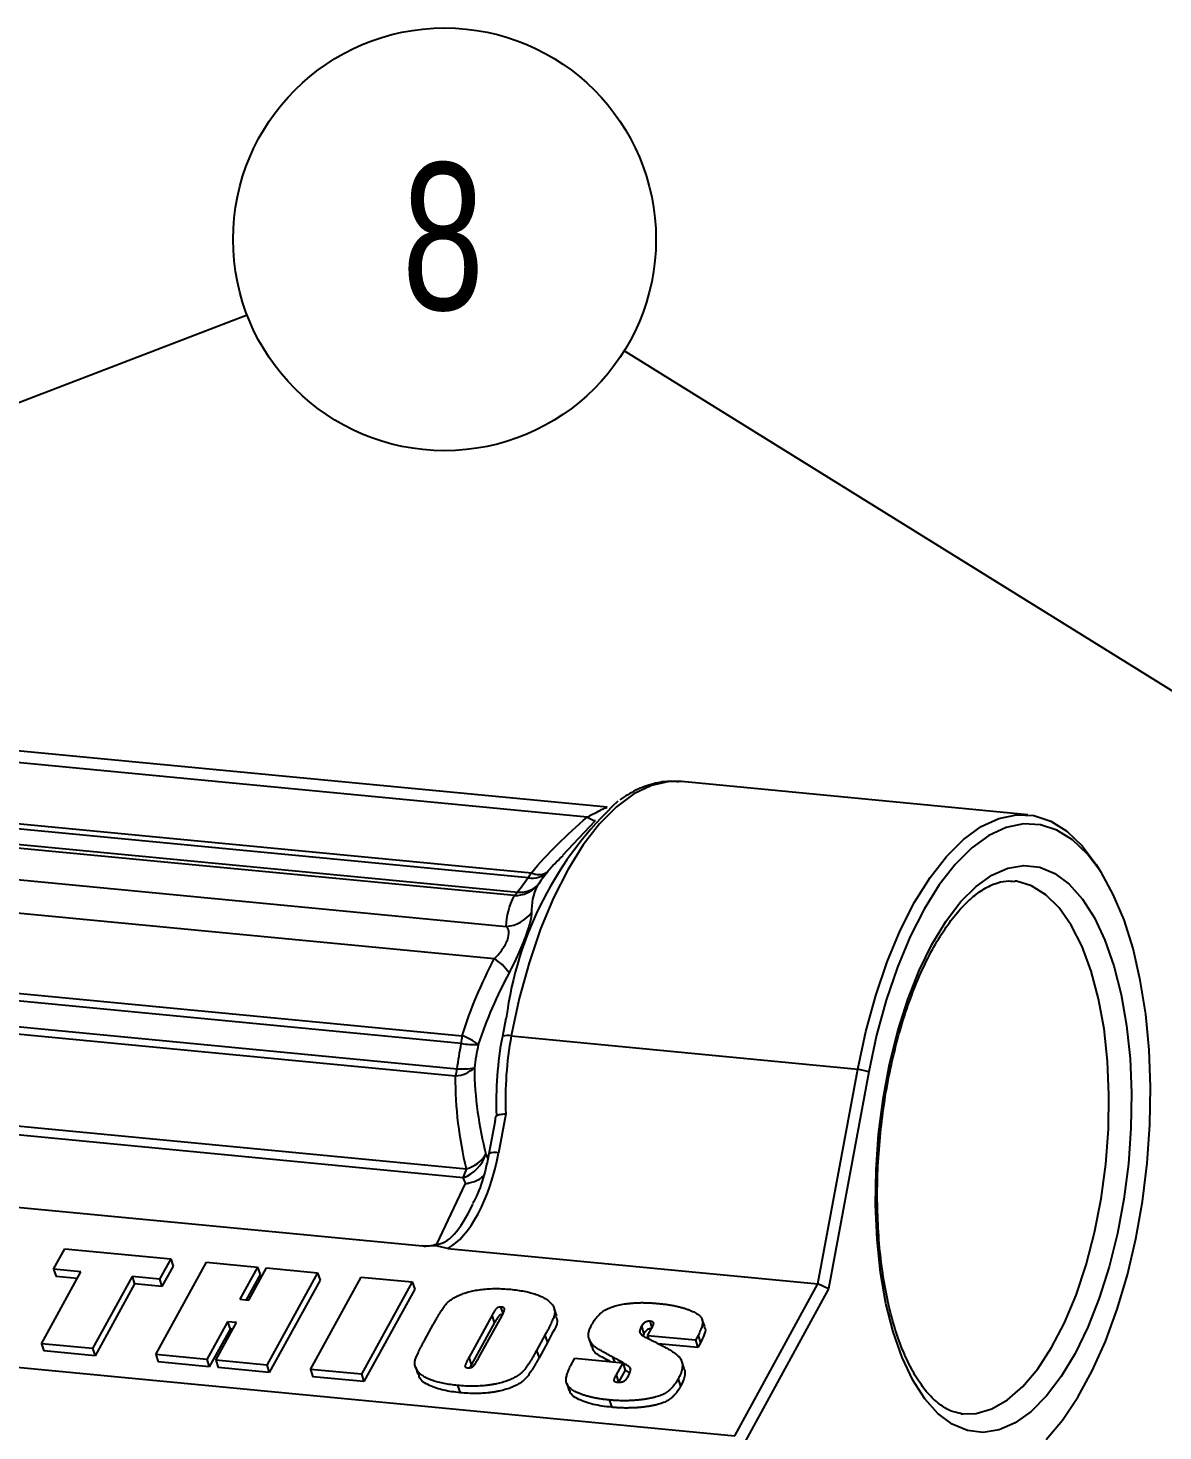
# Model space of a CAD drawing. Header units: millimetres. Extents: x -56 to 279, y 0 to 216.
# Drawn here: x 54.94 to 81.94, y 99.61 to 133 of the extents above; entities that cross this region are included whole.
import ezdxf

# ---------------------------------------------------------------- set-up
doc = ezdxf.new("R2010")
doc.units = ezdxf.units.MM
doc.layers.add('TITLE_BLOCK_BORDER', color=7, linetype='Continuous')
doc.styles.add('SLDTEXTSTYLE0', font='TXT', dxfattribs={"width": 0.75})
doc.dimstyles.new('SLDDIMSTYLE0', dxfattribs={"dimtxt": 0.18, "dimasz": 3.302, "dimexe": 0, "dimexo": 0.0625, "dimgap": 0, "dimtad": 0, "dimtih": 1, "dimtoh": 1, "dimdec": 0, "dimrnd": 1e-09, "dimzin": 0, "dimdsep": 46, "dimtxsty": 'Standard', "dimsah": 1, "dimcen": 0.09, "dimadec": 0, "dimazin": 0, "dimtfac": 3.302, "dimtdec": 0, "dimtofl": 0, "dimtmove": 0, "dimatfit": 3, "dimfxl": 1, "dimfrac": 2, "dimtolj": 1, "dimtzin": 0, "dimarcsym": 0})

# ---------------------------------------------------------------- blocks, each defined once
blk = doc.blocks.new('SW_NOTE_52')
at = {"layer": 'TITLE_BLOCK_BORDER', "color": 0}
blk.add_circle((-4.274, 2.653), 5.031, dxfattribs=at)
at = {"layer": 'TITLE_BLOCK_BORDER', "color": 0, "insert": (-4.31, 4.476), "char_height": 3.5, "attachment_point": 2, "style": 'SLDTEXTSTYLE0'}
blk.add_mtext('8', dxfattribs=at)

msp = doc.modelspace()

# ---------------------------------------------------------------- linework, layer by layer
at = {"color": 7, "linetype": 'Continuous', "lineweight": 25}
for p, q in [((68.716, 114.456), (51.849, 116.071)), ((68.239, 114.22), (51.737, 115.8)), ((70.484, 115.066), (70.429, 115.07)), ((78.731, 114.276), (70.484, 115.066)), ((66.842, 112.778), (51.633, 114.234)), ((51.704, 114.353), (66.913, 112.897)), ((51.38, 113.892), (66.589, 112.436)), ((68.422, 114.122), (67.653, 113.31)), ((66.51, 112.352), (51.301, 113.808)), ((49.816, 113.2), (66.318, 111.62)), ((80.478, 112.896), (80.359, 113.082)), ((66.029, 110.846), (49.528, 112.426)), ((65.247, 108.835), (50.039, 110.291)), ((50.059, 110.473), (65.268, 109.017)), ((49.94, 109.689), (65.149, 108.233)), ((65.111, 108.059), (49.902, 109.515)), ((66.436, 109.014), (74.682, 108.225)), ((73.734, 103.113), (74.682, 108.225)), ((74.943, 108.16), (74.682, 108.225)), ((74.943, 108.16), (73.984, 102.992)), ((65.291, 105.639), (48.386, 107.257)), ((48.462, 107.464), (65.368, 105.846)), ((66.05, 106.998), (65.903, 106.205)), ((66.304, 107.157), (66.131, 106.226)), ((47.779, 105.598), (64.324, 104.014)), ((64.661, 104.06), (65.349, 105.497)), ((55.545, 103.46), (55.813, 103.948)), ((55.813, 103.948), (58.331, 103.71)), ((64.925, 103.957), (73.734, 103.113)), ((57.974, 101.427), (59.183, 103.625)), ((58.331, 103.71), (58.063, 103.222)), ((58.391, 103.536), (58.123, 103.049)), ((58.331, 103.71), (58.391, 103.536)), ((59.183, 103.625), (60.399, 103.511)), ((55.254, 101.688), (56.194, 103.399)), ((56.194, 103.399), (55.545, 103.46)), ((55.545, 103.46), (55.605, 103.286)), ((56.107, 103.239), (55.605, 103.286)), ((57.411, 103.284), (56.471, 101.573)), ((58.063, 103.222), (57.411, 103.284)), ((57.411, 103.284), (57.471, 103.11)), ((58.063, 103.222), (58.123, 103.049)), ((60.399, 103.511), (59.979, 102.746)), ((60.459, 103.337), (60.126, 102.732)), ((60.19, 102.726), (60.61, 103.491)), ((60.399, 103.511), (60.459, 103.337)), ((60.61, 103.491), (61.826, 103.376)), ((61.826, 103.376), (60.618, 101.177)), ((61.886, 103.202), (60.677, 101.004)), ((61.655, 101.075), (62.863, 103.273)), ((61.826, 103.376), (61.886, 103.202)), ((62.863, 103.273), (64.079, 103.158)), ((36.392, 102.878), (71.757, 99.492)), ((57.471, 103.11), (56.531, 101.4)), ((58.123, 103.049), (57.471, 103.11)), ((64.079, 103.158), (62.87, 100.96)), ((64.139, 102.985), (62.93, 100.786)), ((64.079, 103.158), (64.139, 102.985)), ((71.757, 99.492), (73.734, 103.113)), ((73.984, 102.992), (71.964, 99.291)), ((73.984, 102.992), (73.734, 103.113)), ((59.979, 102.746), (60.19, 102.726)), ((66.24, 102.414), (66.19, 102.559)), ((67.517, 102.35), (67.457, 102.523)), ((59.684, 102.211), (59.19, 101.312)), ((59.402, 101.292), (59.896, 102.191)), ((59.896, 102.191), (59.684, 102.211)), ((59.684, 102.211), (59.744, 102.037)), ((65.98, 102.366), (65.432, 101.368)), ((66.04, 102.193), (65.491, 101.194)), ((65.667, 101.362), (66.207, 102.345)), ((66.04, 102.193), (65.98, 102.366)), ((69.73, 102.22), (69.783, 102.067)), ((71.038, 102.093), (70.978, 102.266)), ((59.744, 102.037), (59.25, 101.139)), ((59.808, 102.031), (59.744, 102.037)), ((64.378, 101.779), (64.579, 102.144)), ((67.238, 101.893), (67.037, 101.527)), ((67.238, 101.893), (67.298, 101.72)), ((69.534, 102.097), (69.594, 101.924)), ((69.594, 101.924), (69.575, 101.881)), ((69.679, 101.878), (69.783, 102.066)), ((70.817, 101.77), (69.679, 101.878)), ((69.679, 101.878), (69.705, 101.804)), ((70.88, 101.885), (70.817, 101.77)), ((70.88, 101.885), (70.94, 101.712)), ((56.471, 101.573), (55.254, 101.688)), ((55.254, 101.688), (55.314, 101.515)), ((56.531, 101.4), (55.314, 101.515)), ((56.471, 101.573), (56.531, 101.4)), ((67.037, 101.527), (67.097, 101.354)), ((67.298, 101.72), (67.097, 101.354)), ((68.288, 101.792), (68.348, 101.618)), ((70.877, 101.597), (69.932, 101.686)), ((70.817, 101.77), (70.877, 101.597)), ((70.94, 101.712), (70.877, 101.597)), ((59.19, 101.312), (57.974, 101.427)), ((57.974, 101.427), (58.034, 101.254)), ((59.25, 101.139), (58.034, 101.254)), ((59.19, 101.312), (59.25, 101.139)), ((60.618, 101.177), (59.402, 101.292)), ((59.402, 101.292), (59.462, 101.119)), ((60.618, 101.177), (60.677, 101.004)), ((65.491, 101.194), (65.432, 101.368)), ((65.491, 101.194), (65.452, 101.118)), ((67.856, 101.172), (67.95, 101.341)), ((67.95, 101.341), (69.087, 101.234)), ((69.087, 101.234), (68.928, 100.944)), ((69.087, 101.234), (69.147, 101.061)), ((70.55, 101.1), (70.491, 101.274)), ((60.677, 101.004), (59.462, 101.119)), ((62.87, 100.96), (61.655, 101.075)), ((61.655, 101.075), (61.715, 100.901)), ((62.93, 100.786), (61.715, 100.901)), ((62.87, 100.96), (62.93, 100.786)), ((64.155, 101.134), (64.215, 100.96)), ((68.928, 100.944), (68.987, 100.77)), ((69.147, 101.061), (68.987, 100.77)), ((69.252, 100.994), (69.146, 101.062)), ((69.249, 101.131), (69.27, 101.07)), ((70.406, 100.847), (70.466, 100.674)), ((65.159, 100.693), (65.219, 100.52)), ((67.754, 100.742), (67.814, 100.569)), ((68.767, 100.348), (68.827, 100.175)), ((77.136, 100.02), (77.186, 100.015))]:
    msp.add_line(p, q, dxfattribs=at)
at = {"color": 8, "linetype": 'Continuous', "lineweight": 25}
for p, q in [((66.231, 109.011), (66.316, 109.437)), ((65.829, 106.198), (65.877, 106.087)), ((68.848, 101.37), (68.889, 101.253))]:
    msp.add_line(p, q, dxfattribs=at)
at = {"color": 8, "linetype": 'Continuous', "lineweight": 25, "flags": 128}
for points in [[(70.429, 115.07), (70.19, 115.066), (69.771, 114.973), (69.351, 114.773), (68.936, 114.468), (68.532, 114.061), (68.144, 113.56), (67.778, 112.97), (67.439, 112.3), (67.131, 111.558), (66.859, 110.756), (66.626, 109.904), (66.436, 109.014)], [(77.186, 100.015), (77.498, 100.024), (77.873, 100.134), (78.246, 100.351), (78.612, 100.671), (78.964, 101.089), (79.295, 101.596), (79.601, 102.185), (79.876, 102.845), (80.116, 103.565), (80.315, 104.334), (80.472, 105.136), (80.582, 105.96), (80.645, 106.79), (80.659, 107.613), (80.624, 108.415), (80.541, 109.181), (80.41, 109.899), (80.235, 110.557), (80.018, 111.142), (79.763, 111.646), (79.474, 112.059), (79.156, 112.375), (78.815, 112.588), (78.457, 112.694), (78.421, 112.698)]]:
    msp.add_lwpolyline(points, dxfattribs=at)
at = {"color": 7, "linetype": 'Continuous', "lineweight": 25, "flags": 128}
for points in [[(74.682, 108.225), (74.873, 109.119), (75.108, 109.974), (75.381, 110.779), (75.691, 111.523), (76.033, 112.195), (76.401, 112.785), (76.791, 113.286), (77.197, 113.691), (77.615, 113.994), (78.037, 114.191), (78.458, 114.278), (78.872, 114.256), (79.274, 114.124), (79.658, 113.884), (80.019, 113.539), (80.351, 113.095), (80.359, 113.082)], [(79.167, 99.406), (79.554, 99.864), (79.921, 100.411), (80.263, 101.039), (80.576, 101.742), (80.855, 102.507), (81.097, 103.326), (81.298, 104.186), (81.455, 105.076), (81.567, 105.983), (81.631, 106.895), (81.647, 107.799), (81.614, 108.683), (81.533, 109.533), (81.405, 110.34), (81.232, 111.09), (81.017, 111.774), (80.761, 112.383), (80.47, 112.908), (80.146, 113.341), (79.795, 113.677), (79.42, 113.912), (79.028, 114.04), (78.624, 114.062), (78.214, 113.977), (77.802, 113.785), (77.395, 113.49), (76.999, 113.095), (76.619, 112.606), (76.26, 112.031), (75.927, 111.376), (75.625, 110.651), (75.358, 109.866), (75.13, 109.032), (74.943, 108.16)], [(75.104, 104.989), (75.117, 105.828), (75.178, 106.675), (75.286, 107.517), (75.439, 108.34), (75.635, 109.131), (75.871, 109.878), (76.142, 110.569), (76.446, 111.192), (76.776, 111.739), (77.127, 112.201), (77.495, 112.57), (77.873, 112.84), (78.256, 113.008), (78.637, 113.07), (79.01, 113.026), (79.37, 112.876), (79.71, 112.623), (80.026, 112.27), (80.312, 111.824), (80.564, 111.291), (80.778, 110.679), (80.951, 109.999), (81.079, 109.261), (81.161, 108.476), (81.196, 107.658), (81.183, 106.819), (81.122, 105.971), (81.014, 105.13), (80.86, 104.307), (80.664, 103.516), (80.429, 102.769), (80.157, 102.078), (79.854, 101.454), (79.524, 100.907), (79.172, 100.446), (78.805, 100.077), (78.426, 99.806), (78.044, 99.639), (77.663, 99.577), (77.29, 99.621), (76.93, 99.771), (76.59, 100.024), (76.274, 100.376), (75.988, 100.823), (75.736, 101.356), (75.522, 101.967), (75.349, 102.648), (75.221, 103.386), (75.139, 104.17), (75.104, 104.989)]]:
    msp.add_lwpolyline(points, dxfattribs=at)
at = {"color": 7, "linetype": 'Continuous', "lineweight": 25}
for centre, radius, start, end in [((74.783, 108.346), 8.537, 132.8795, 172.6573), ((66.936, 113.294), 0.524, 259.624, 313.023), ((66.216, 113.233), 0.773, 323.9863, 334.2327), ((67.091, 113.234), 0.381, 242.0806, 302.0897), ((66.514, 113.088), 0.735, 269.6696, 317.9698), ((66.656, 113.017), 0.584, 263.4227, 313.8646), ((66.227, 112.697), 0.446, 309.437, 324.2313), ((66.264, 112.425), 0.807, 273.8444, 324.102), ((65.569, 110.003), 0.96, 32.1667, 61.3684), ((63.469, 109.126), 1.802, 350.6945, 356.5189), ((64.853, 107.804), 1.282, 51.5532, 71.1185), ((66.344, 108.395), 0.626, 81.5965, 100.3722), ((65.568, 110.609), 1.803, 259.7472, 272.597), ((65.037, 108.845), 0.789, 275.3754, 311.4583), ((63.514, 108.5), 1.657, 344.5853, 350.7468), ((65.283, 109.673), 1.446, 264.6569, 280.9873), ((65, 106.457), 0.869, 289.6091, 342.6418), ((65.131, 106.635), 0.824, 286.7136, 327.937), ((64.149, 106.177), 1.263, 334.7757, 344.8179)]:
    msp.add_arc(centre, radius, start, end, dxfattribs=at)
at = {"color": 8, "linetype": 'Continuous', "lineweight": 25}
for centre, radius, start, end in [((68.551, 114.691), 0.565, 236.478, 258.34), ((66.043, 105.947), 0.293, 72.3643, 118.4617)]:
    msp.add_arc(centre, radius, start, end, dxfattribs=at)
at = {"color": 7, "linetype": 'Continuous', "lineweight": 25}
msp.add_ellipse((65.06, 106.329), major_axis=(0.503, 2.434), ratio=0.431105, start_param=3.472702, end_param=4.759205, dxfattribs=at)
at = {"color": 8, "linetype": 'Continuous', "lineweight": 25}
msp.add_ellipse((65.225, 106.234), major_axis=(0.603, 2.167), ratio=0.314654, start_param=3.1975, end_param=4.199308, dxfattribs=at)
at = {"color": 7, "linetype": 'Continuous', "lineweight": 25}
for points, knots in [([(70.417, 115.059), (70.358, 115.065), (70.159, 115.087), (69.815, 115.022), (69.404, 114.882), (69.146, 114.717), (69.019, 114.636)], [0, 0, 0, 0, 0.123441, 0.418652, 0.716176, 1, 1, 1, 1]), ([(67.662, 113.301), (67.602, 113.244), (67.468, 113.119), (67.355, 112.984), (67.294, 112.911)], [0, 0, 0, 0, 0.45409, 1, 1, 1, 1]), ([(75.147, 105.028), (75.146, 105.162), (75.144, 105.552), (75.174, 106.209), (75.248, 106.991), (75.363, 107.764), (75.517, 108.516), (75.707, 109.234), (75.929, 109.907), (76.18, 110.526), (76.455, 111.08), (76.747, 111.561), (77.05, 111.962), (77.356, 112.277), (77.658, 112.506), (77.947, 112.648), (78.198, 112.712), (78.348, 112.698), (78.415, 112.691)], [0, 0, 0, 0, 0.034556, 0.100465, 0.166437, 0.232419, 0.298352, 0.364191, 0.429883, 0.49537, 0.560586, 0.625461, 0.689945, 0.75406, 0.818036, 0.882292, 0.94815, 1, 1, 1, 1]), ([(66.918, 111.952), (66.919, 111.899), (66.909, 111.825), (66.873, 111.679), (66.857, 111.625), (66.82, 111.508), (66.797, 111.444), (66.747, 111.309), (66.72, 111.239), (66.66, 111.095), (66.627, 111.02), (66.527, 110.8), (66.455, 110.653), (66.382, 110.514)], [0, 0, 0, 0, 0.25, 0.25, 0.375, 0.375, 0.5, 0.5, 0.625, 0.625, 0.75, 0.75, 1, 1, 1, 1]), ([(66.029, 110.846), (66.093, 110.908), (66.155, 110.978), (66.265, 111.13), (66.314, 111.215), (66.373, 111.374), (66.382, 111.443), (66.368, 111.552), (66.347, 111.59), (66.318, 111.62)], [0, 0, 0, 0, 0.25, 0.25, 0.5, 0.5, 0.75, 0.75, 1, 1, 1, 1]), ([(65.559, 108.253), (65.559, 107.897), (65.586, 107.549), (65.681, 106.865), (65.748, 106.528), (65.829, 106.198)], [0, 0, 0, 0, 0.5, 0.5, 1, 1, 1, 1]), ([(66.051, 106.998), (66.055, 107.019), (66.061, 107.054), (66.073, 107.091), (66.082, 107.112), (66.088, 107.117), (66.09, 107.118)], [0, 0, 0, 0, 0.426668, 0.6752117, 0.8785934, 1, 1, 1, 1]), ([(66.09, 107.118), (66.108, 107.129), (66.136, 107.138), (66.209, 107.151), (66.255, 107.155), (66.304, 107.157)], [0, 0, 0, 0, 0.5, 0.5, 1, 1, 1, 1]), ([(65.903, 106.205), (65.88, 106.093), (65.813, 105.773), (65.693, 105.369), (65.557, 105.095), (65.518, 105.015)], [0, 0, 0, 0, 0.274322, 0.788901, 1, 1, 1, 1]), ([(65.349, 105.497), (65.351, 105.497), (65.38, 105.502), (65.497, 105.526), (65.652, 105.577), (65.739, 105.652), (65.767, 105.676)], [0, 0, 0, 0, 0.01262, 0.172908, 0.726826, 1, 1, 1, 1]), ([(77.149, 100.024), (77.068, 100.039), (76.906, 100.069), (76.65, 100.218), (76.387, 100.452), (76.131, 100.783), (75.896, 101.192), (75.686, 101.678), (75.505, 102.236), (75.356, 102.856), (75.245, 103.531), (75.169, 104.256), (75.154, 104.768), (75.147, 105.028)], [0, 0, 0, 0, 0.088376, 0.17774, 0.272937, 0.363959, 0.453704, 0.543355, 0.633317, 0.723733, 0.814576, 0.905768, 1, 1, 1, 1]), ([(64.324, 104.014), (64.378, 104.009), (64.433, 104.01), (64.547, 104.025), (64.605, 104.039), (64.661, 104.06)], [0, 0, 0, 0, 0.5, 0.5, 1, 1, 1, 1]), ([(64.925, 103.957), (64.875, 103.962), (64.827, 103.971), (64.736, 103.996), (64.693, 104.013), (64.593, 104.023), (64.536, 104.015), (64.428, 104.009), (64.375, 104.009), (64.324, 104.014)], [0, 0, 0, 0, 0.25, 0.25, 0.5, 0.5, 0.75, 0.75, 1, 1, 1, 1]), ([(64.579, 102.144), (64.594, 102.171), (64.622, 102.221), (64.663, 102.294), (64.703, 102.361), (64.74, 102.422), (64.775, 102.477), (64.806, 102.526), (64.837, 102.569), (64.865, 102.607), (64.894, 102.641), (64.928, 102.674), (64.964, 102.705), (65.004, 102.736), (65.049, 102.765), (65.097, 102.792), (65.149, 102.819), (65.224, 102.854), (65.326, 102.894), (65.457, 102.931), (65.598, 102.961), (65.749, 102.983), (65.907, 102.996), (66.072, 103), (66.244, 102.996), (66.358, 102.987), (66.417, 102.982)], [0, 0, 0, 0, 0.047633, 0.091871, 0.132598, 0.169736, 0.203174, 0.233041, 0.25946, 0.282568, 0.303844, 0.32542, 0.347139, 0.369382, 0.392048, 0.415796, 0.440249, 0.465801, 0.51917, 0.575664, 0.635707, 0.700315, 0.76919, 0.841783, 0.918496, 1, 1, 1, 1]), ([(66.417, 102.982), (66.474, 102.976), (66.586, 102.964), (66.744, 102.937), (66.891, 102.903), (67.004, 102.869), (67.087, 102.839), (67.145, 102.815), (67.197, 102.789), (67.246, 102.762), (67.29, 102.733), (67.329, 102.703), (67.363, 102.67), (67.393, 102.637), (67.418, 102.603), (67.439, 102.568), (67.454, 102.534), (67.465, 102.499), (67.471, 102.464), (67.473, 102.429), (67.469, 102.394), (67.46, 102.357), (67.447, 102.318), (67.429, 102.275), (67.408, 102.225), (67.383, 102.17), (67.352, 102.109), (67.319, 102.042), (67.28, 101.969), (67.252, 101.919), (67.238, 101.893)], [0, 0, 0, 0, 0.078822, 0.154583, 0.227162, 0.29701, 0.330653, 0.36319, 0.394644, 0.424905, 0.45451, 0.483101, 0.510804, 0.538199, 0.564692, 0.589831, 0.613792, 0.636943, 0.659228, 0.681035, 0.702207, 0.723098, 0.745735, 0.77167, 0.800928, 0.83372, 0.870066, 0.909913, 0.953202, 1, 1, 1, 1]), ([(66.19, 102.559), (66.183, 102.56), (66.169, 102.56), (66.148, 102.558), (66.128, 102.553), (66.11, 102.547), (66.095, 102.538), (66.083, 102.526), (66.07, 102.51), (66.055, 102.49), (66.039, 102.466), (66.02, 102.437), (66.001, 102.403), (65.987, 102.379), (65.98, 102.366)], [0, 0, 0, 0, 0.0651568, 0.1250958, 0.1843223, 0.2445923, 0.2804656, 0.3318993, 0.3993964, 0.48474, 0.5867266, 0.7055485, 0.8435557, 1, 1, 1, 1]), ([(66.207, 102.345), (66.213, 102.356), (66.224, 102.377), (66.24, 102.407), (66.253, 102.434), (66.263, 102.458), (66.27, 102.478), (66.275, 102.494), (66.278, 102.508), (66.277, 102.521), (66.27, 102.535), (66.251, 102.547), (66.224, 102.555), (66.202, 102.558), (66.19, 102.559)], [0, 0, 0, 0, 0.127541, 0.242424, 0.343854, 0.431554, 0.508098, 0.570361, 0.621904, 0.66147, 0.729629, 0.805629, 0.893434, 1, 1, 1, 1]), ([(68.348, 102.131), (68.359, 102.152), (68.382, 102.192), (68.42, 102.249), (68.46, 102.302), (68.501, 102.35), (68.545, 102.394), (68.59, 102.433), (68.637, 102.467), (68.687, 102.497), (68.739, 102.523), (68.795, 102.547), (68.854, 102.568), (68.917, 102.589), (68.984, 102.605), (69.055, 102.621), (69.13, 102.633), (69.208, 102.644), (69.289, 102.653), (69.373, 102.659), (69.46, 102.663), (69.549, 102.665), (69.64, 102.663), (69.733, 102.66), (69.83, 102.655), (69.894, 102.649), (69.926, 102.646)], [0, 0, 0, 0, 0.047744, 0.092113, 0.133798, 0.172605, 0.208806, 0.242829, 0.27522, 0.305841, 0.336611, 0.368392, 0.401439, 0.435848, 0.472497, 0.510848, 0.5512, 0.593917, 0.638431, 0.68462, 0.732566, 0.78236, 0.833654, 0.887133, 0.942596, 1, 1, 1, 1]), ([(69.926, 102.646), (69.963, 102.642), (70.034, 102.635), (70.137, 102.622), (70.236, 102.606), (70.329, 102.589), (70.417, 102.569), (70.501, 102.548), (70.579, 102.524), (70.652, 102.499), (70.718, 102.472), (70.778, 102.445), (70.83, 102.417), (70.875, 102.388), (70.911, 102.359), (70.942, 102.329), (70.964, 102.298), (70.979, 102.267), (70.986, 102.232), (70.988, 102.194), (70.985, 102.153), (70.975, 102.107), (70.96, 102.057), (70.939, 102.003), (70.912, 101.946), (70.891, 101.906), (70.88, 101.885)], [0, 0, 0, 0, 0.061087, 0.1204874, 0.177464, 0.232606, 0.2861145, 0.3375349, 0.3874962, 0.4355443, 0.4812128, 0.5236858, 0.5628462, 0.5990847, 0.6326061, 0.66335, 0.6919328, 0.7183869, 0.7451094, 0.7735686, 0.8044778, 0.8378773, 0.8737778, 0.9127446, 0.9547268, 1, 1, 1, 1]), ([(66.25, 102.386), (66.243, 102.386), (66.229, 102.387), (66.208, 102.385), (66.187, 102.38), (66.17, 102.373), (66.155, 102.364), (66.143, 102.353), (66.13, 102.337), (66.115, 102.317), (66.098, 102.292), (66.08, 102.263), (66.061, 102.229), (66.047, 102.205), (66.04, 102.193)], [0, 0, 0, 0, 0.0651568, 0.1250958, 0.1843223, 0.2445923, 0.2804656, 0.3318993, 0.3993964, 0.48474, 0.5867266, 0.7055485, 0.8435557, 1, 1, 1, 1]), ([(67.495, 102.343), (67.512, 102.3), (67.556, 102.184), (67.421, 101.963), (67.339, 101.801), (67.298, 101.72)], [0, 0, 0, 0, 0.225348, 0.612427, 1, 1, 1, 1]), ([(69.73, 102.22), (69.722, 102.221), (69.705, 102.222), (69.678, 102.219), (69.652, 102.212), (69.626, 102.201), (69.601, 102.185), (69.577, 102.162), (69.554, 102.132), (69.541, 102.109), (69.534, 102.097)], [0, 0, 0, 0, 0.104658, 0.204107, 0.29935, 0.399591, 0.508154, 0.640817, 0.804764, 1, 1, 1, 1]), ([(69.783, 102.066), (69.791, 102.081), (69.805, 102.108), (69.819, 102.143), (69.826, 102.17), (69.823, 102.189), (69.809, 102.201), (69.79, 102.21), (69.763, 102.217), (69.742, 102.219), (69.73, 102.22)], [0, 0, 0, 0, 0.215358, 0.382664, 0.509435, 0.596481, 0.673768, 0.764079, 0.871426, 1, 1, 1, 1]), ([(68.848, 101.37), (68.822, 101.384), (68.77, 101.412), (68.696, 101.451), (68.631, 101.488), (68.571, 101.521), (68.521, 101.552), (68.476, 101.579), (68.44, 101.602), (68.401, 101.63), (68.361, 101.666), (68.323, 101.713), (68.295, 101.768), (68.279, 101.817), (68.272, 101.859), (68.271, 101.893), (68.273, 101.928), (68.281, 101.966), (68.291, 102.005), (68.305, 102.045), (68.325, 102.088), (68.34, 102.116), (68.348, 102.131)], [0, 0, 0, 0, 0.080577, 0.1544754, 0.2215934, 0.2816538, 0.3353432, 0.3819861, 0.4215598, 0.4548679, 0.5145566, 0.5750742, 0.6370268, 0.7015232, 0.7347952, 0.7686121, 0.8036134, 0.8400409, 0.8775466, 0.9165502, 0.9572733, 1, 1, 1, 1]), ([(69.534, 102.097), (69.526, 102.081), (69.51, 102.051), (69.495, 102.01), (69.488, 101.977), (69.493, 101.959), (69.495, 101.95)], [0, 0, 0, 0, 0.32726, 0.598101, 0.820863, 1, 1, 1, 1]), ([(69.495, 101.95), (69.498, 101.945), (69.504, 101.934), (69.519, 101.918), (69.538, 101.9), (69.562, 101.882), (69.591, 101.864), (69.625, 101.844), (69.663, 101.823), (69.692, 101.81), (69.706, 101.803)], [0, 0, 0, 0, 0.076716, 0.164809, 0.26829, 0.38449, 0.515561, 0.661691, 0.82304, 1, 1, 1, 1]), ([(69.771, 102.045), (69.756, 102.045), (69.73, 102.045), (69.693, 102.031), (69.635, 101.996), (69.613, 101.956), (69.594, 101.924)], [0, 0, 0, 0, 0.189668, 0.325398, 0.461021, 1, 1, 1, 1]), ([(71.025, 102.087), (71.033, 102.076), (71.072, 102.02), (71.021, 101.88), (70.967, 101.768), (70.94, 101.712)], [0, 0, 0, 0, 0.110293, 0.554406, 1, 1, 1, 1]), ([(65.159, 100.693), (65.104, 100.699), (64.995, 100.711), (64.841, 100.737), (64.699, 100.769), (64.59, 100.802), (64.51, 100.83), (64.455, 100.854), (64.404, 100.879), (64.358, 100.906), (64.316, 100.934), (64.278, 100.963), (64.245, 100.995), (64.216, 101.027), (64.192, 101.061), (64.172, 101.095), (64.156, 101.129), (64.146, 101.164), (64.14, 101.198), (64.139, 101.234), (64.143, 101.269), (64.152, 101.305), (64.165, 101.345), (64.183, 101.389), (64.205, 101.44), (64.231, 101.496), (64.261, 101.558), (64.297, 101.626), (64.335, 101.701), (64.364, 101.752), (64.378, 101.779)], [0, 0, 0, 0, 0.078277, 0.152908, 0.223874, 0.291924, 0.324565, 0.35626, 0.38691, 0.416566, 0.445353, 0.473366, 0.500964, 0.528013, 0.554394, 0.579408, 0.603466, 0.62681, 0.649071, 0.670973, 0.692587, 0.713761, 0.736865, 0.76368, 0.793867, 0.827976, 0.865487, 0.906612, 0.951491, 1, 1, 1, 1]), ([(67.037, 101.527), (67.023, 101.501), (66.995, 101.452), (66.954, 101.38), (66.916, 101.314), (66.879, 101.254), (66.845, 101.2), (66.814, 101.152), (66.783, 101.11), (66.756, 101.072), (66.727, 101.038), (66.694, 101.006), (66.657, 100.975), (66.616, 100.945), (66.571, 100.916), (66.522, 100.888), (66.47, 100.86), (66.413, 100.834), (66.353, 100.809), (66.29, 100.787), (66.224, 100.766), (66.156, 100.747), (66.085, 100.731), (66.011, 100.717), (65.934, 100.704), (65.827, 100.691), (65.688, 100.679), (65.517, 100.675), (65.339, 100.678), (65.221, 100.688), (65.159, 100.693)], [0, 0, 0, 0, 0.046307, 0.089066, 0.128484, 0.164244, 0.197003, 0.226128, 0.251859, 0.274206, 0.294878, 0.315919, 0.337297, 0.359209, 0.3818, 0.40545, 0.430027, 0.455737, 0.482421, 0.509742, 0.537813, 0.56674, 0.596746, 0.627997, 0.660183, 0.693903, 0.76416, 0.838258, 0.916743, 1, 1, 1, 1]), ([(68.788, 101.262), (68.736, 101.291), (68.594, 101.37), (68.397, 101.468), (68.371, 101.591), (68.364, 101.624)], [0, 0, 0, 0, 0.292874, 0.80899, 1, 1, 1, 1]), ([(69.706, 101.803), (69.732, 101.79), (69.782, 101.766), (69.856, 101.73), (69.925, 101.696), (69.99, 101.662), (70.051, 101.63), (70.108, 101.598), (70.161, 101.568), (70.21, 101.539), (70.255, 101.511), (70.295, 101.484), (70.332, 101.458), (70.365, 101.434), (70.392, 101.41), (70.417, 101.387), (70.438, 101.366), (70.448, 101.351), (70.453, 101.345)], [0, 0, 0, 0, 0.093599, 0.182625, 0.267563, 0.348421, 0.425207, 0.497868, 0.566542, 0.630646, 0.690781, 0.746884, 0.799024, 0.846748, 0.891085, 0.93109, 0.967334, 1, 1, 1, 1]), ([(67.097, 101.354), (67.083, 101.328), (67.055, 101.278), (67.014, 101.207), (66.976, 101.141), (66.939, 101.081), (66.905, 101.027), (66.874, 100.978), (66.843, 100.936), (66.816, 100.899), (66.786, 100.865), (66.754, 100.833), (66.717, 100.802), (66.676, 100.771), (66.631, 100.742), (66.582, 100.714), (66.53, 100.686), (66.473, 100.661), (66.413, 100.636), (66.35, 100.613), (66.284, 100.593), (66.216, 100.574), (66.145, 100.558), (66.071, 100.543), (65.994, 100.531), (65.887, 100.517), (65.748, 100.506), (65.577, 100.501), (65.399, 100.505), (65.28, 100.515), (65.219, 100.52)], [0, 0, 0, 0, 0.046307, 0.089066, 0.128484, 0.164244, 0.197003, 0.226128, 0.251859, 0.274206, 0.294878, 0.315919, 0.337297, 0.359209, 0.3818, 0.40545, 0.430027, 0.455737, 0.482421, 0.509742, 0.537813, 0.56674, 0.596746, 0.627997, 0.660183, 0.693903, 0.76416, 0.838258, 0.916743, 1, 1, 1, 1]), ([(65.432, 101.368), (65.423, 101.353), (65.408, 101.325), (65.388, 101.286), (65.37, 101.252), (65.356, 101.222), (65.346, 101.197), (65.338, 101.177), (65.334, 101.162), (65.332, 101.149), (65.337, 101.137), (65.349, 101.126), (65.367, 101.119), (65.381, 101.117), (65.389, 101.116)], [0, 0, 0, 0, 0.157161, 0.295424, 0.417963, 0.522496, 0.609444, 0.678891, 0.73197, 0.76824, 0.822939, 0.876825, 0.933504, 1, 1, 1, 1]), ([(65.389, 101.116), (65.403, 101.115), (65.428, 101.113), (65.464, 101.117), (65.497, 101.127), (65.52, 101.141), (65.535, 101.157), (65.549, 101.173), (65.565, 101.193), (65.582, 101.218), (65.601, 101.248), (65.621, 101.282), (65.644, 101.32), (65.659, 101.348), (65.667, 101.362)], [0, 0, 0, 0, 0.09491, 0.174143, 0.242512, 0.307301, 0.346781, 0.399427, 0.465653, 0.544545, 0.63735, 0.744747, 0.865554, 1, 1, 1, 1]), ([(69.249, 101.131), (69.242, 101.137), (69.226, 101.151), (69.196, 101.172), (69.158, 101.197), (69.112, 101.225), (69.058, 101.257), (68.995, 101.291), (68.925, 101.33), (68.875, 101.356), (68.848, 101.37)], [0, 0, 0, 0, 0.0636228, 0.1447781, 0.243609, 0.3592646, 0.4928037, 0.6442797, 0.8136012, 1, 1, 1, 1]), ([(70.453, 101.345), (70.463, 101.329), (70.483, 101.298), (70.5, 101.246), (70.508, 101.19), (70.507, 101.13), (70.496, 101.065), (70.476, 100.996), (70.446, 100.923), (70.42, 100.873), (70.406, 100.847)], [0, 0, 0, 0, 0.1101479, 0.2219077, 0.3370189, 0.4555493, 0.5797852, 0.7121021, 0.8518796, 1, 1, 1, 1]), ([(65.219, 100.52), (65.087, 100.536), (64.822, 100.569), (64.482, 100.683), (64.251, 100.82), (64.238, 100.942), (64.235, 100.966)], [0, 0, 0, 0, 0.3091649, 0.6179229, 0.9250906, 1, 1, 1, 1]), ([(68.767, 100.348), (68.731, 100.352), (68.659, 100.359), (68.554, 100.373), (68.456, 100.39), (68.362, 100.408), (68.275, 100.429), (68.193, 100.453), (68.116, 100.478), (68.045, 100.506), (67.981, 100.536), (67.924, 100.567), (67.875, 100.599), (67.834, 100.632), (67.8, 100.666), (67.773, 100.7), (67.755, 100.736), (67.745, 100.774), (67.74, 100.813), (67.742, 100.855), (67.748, 100.9), (67.76, 100.949), (67.776, 101), (67.798, 101.054), (67.824, 101.112), (67.845, 101.151), (67.856, 101.172)], [0, 0, 0, 0, 0.060416, 0.11856, 0.174719, 0.228989, 0.280958, 0.331468, 0.380261, 0.427461, 0.472369, 0.514516, 0.553522, 0.589887, 0.623839, 0.655934, 0.686034, 0.714885, 0.74407, 0.774754, 0.806986, 0.841339, 0.877554, 0.915978, 0.956897, 1, 1, 1, 1]), ([(70.406, 100.847), (70.396, 100.829), (70.375, 100.793), (70.341, 100.741), (70.306, 100.693), (70.268, 100.649), (70.229, 100.609), (70.189, 100.572), (70.146, 100.54), (70.102, 100.51), (70.053, 100.484), (69.999, 100.46), (69.94, 100.439), (69.874, 100.418), (69.803, 100.4), (69.725, 100.384), (69.642, 100.369), (69.554, 100.356), (69.461, 100.345), (69.367, 100.338), (69.27, 100.332), (69.173, 100.33), (69.073, 100.33), (68.973, 100.333), (68.87, 100.339), (68.802, 100.345), (68.767, 100.348)], [0, 0, 0, 0, 0.0417565, 0.0807653, 0.1175439, 0.1520006, 0.1844227, 0.2150115, 0.2442771, 0.2719639, 0.3002506, 0.3301407, 0.3626433, 0.3977962, 0.4355259, 0.4765536, 0.5204288, 0.5676109, 0.6169472, 0.6676725, 0.7194616, 0.7726332, 0.8272075, 0.8833422, 0.9406437, 1, 1, 1, 1]), ([(68.928, 100.944), (68.922, 100.935), (68.913, 100.917), (68.901, 100.892), (68.89, 100.87), (68.883, 100.851), (68.878, 100.835), (68.875, 100.822), (68.875, 100.811), (68.878, 100.801), (68.889, 100.792), (68.906, 100.784), (68.929, 100.777), (68.948, 100.775), (68.958, 100.774)], [0, 0, 0, 0, 0.128638, 0.242892, 0.343387, 0.431373, 0.505925, 0.567327, 0.616511, 0.65459, 0.725, 0.801828, 0.894148, 1, 1, 1, 1]), ([(68.958, 100.774), (68.972, 100.773), (69, 100.771), (69.041, 100.774), (69.079, 100.782), (69.113, 100.795), (69.143, 100.814), (69.17, 100.838), (69.194, 100.867), (69.206, 100.889), (69.213, 100.9)], [0, 0, 0, 0, 0.146425, 0.274898, 0.387318, 0.492849, 0.599545, 0.716437, 0.84914, 1, 1, 1, 1]), ([(69.213, 100.9), (69.221, 100.914), (69.235, 100.94), (69.251, 100.979), (69.264, 101.013), (69.27, 101.044), (69.273, 101.071), (69.27, 101.094), (69.263, 101.115), (69.254, 101.126), (69.249, 101.131)], [0, 0, 0, 0, 0.173152, 0.331304, 0.473054, 0.60021, 0.715127, 0.818785, 0.912145, 1, 1, 1, 1]), ([(70.543, 101.097), (70.551, 101.08), (70.578, 101.021), (70.56, 100.875), (70.502, 100.75), (70.466, 100.674)], [0, 0, 0, 0, 0.138947, 0.47383, 1, 1, 1, 1]), ([(68.827, 100.175), (68.676, 100.193), (68.375, 100.229), (68.055, 100.347), (67.859, 100.465), (67.836, 100.546), (67.829, 100.574)], [0, 0, 0, 0, 0.36277, 0.724885, 0.905983, 1, 1, 1, 1]), ([(70.466, 100.674), (70.456, 100.655), (70.435, 100.619), (70.401, 100.567), (70.366, 100.52), (70.328, 100.476), (70.289, 100.435), (70.249, 100.399), (70.206, 100.366), (70.162, 100.337), (70.113, 100.311), (70.059, 100.287), (69.999, 100.265), (69.934, 100.245), (69.862, 100.226), (69.785, 100.21), (69.702, 100.195), (69.613, 100.183), (69.521, 100.172), (69.427, 100.164), (69.33, 100.159), (69.233, 100.157), (69.133, 100.156), (69.032, 100.16), (68.93, 100.166), (68.862, 100.172), (68.827, 100.175)], [0, 0, 0, 0, 0.0417565, 0.0807653, 0.1175439, 0.1520006, 0.1844227, 0.2150115, 0.2442771, 0.2719639, 0.3002506, 0.3301407, 0.3626433, 0.3977962, 0.4355259, 0.4765536, 0.5204288, 0.5676109, 0.6169472, 0.6676725, 0.7194616, 0.7726332, 0.8272075, 0.8833422, 0.9406437, 1, 1, 1, 1])]:
    msp.add_open_spline(points, degree=3, knots=knots, dxfattribs=at)
for points in [[(66.913, 112.897), (67.306, 113.361), (67.756, 113.799), (68.239, 114.22)], [(67.294, 112.911), (67.208, 112.806), (67.131, 112.701), (67.061, 112.595)], [(66.589, 112.436), (66.665, 112.551), (66.75, 112.665), (66.842, 112.778)], [(67.061, 112.595), (66.947, 112.375), (66.911, 112.162), (66.918, 111.952)], [(66.318, 111.62), (66.324, 111.861), (66.378, 112.105), (66.51, 112.352)], [(65.268, 109.017), (65.466, 109.657), (65.728, 110.262), (66.029, 110.846)], [(66.382, 110.514), (66.095, 109.971), (65.841, 109.406), (65.65, 108.808)], [(66.09, 107.118), (66.071, 107.746), (66.115, 108.381), (66.231, 109.011)], [(66.436, 109.014), (66.32, 108.392), (66.281, 107.773), (66.304, 107.157)], [(65.149, 108.233), (65.174, 108.435), (65.207, 108.635), (65.247, 108.835)], [(65.65, 108.808), (65.612, 108.624), (65.582, 108.439), (65.559, 108.253)], [(65.368, 105.846), (65.205, 106.562), (65.101, 107.294), (65.111, 108.059)], [(65.349, 105.497), (65.33, 105.544), (65.31, 105.591), (65.291, 105.639)]]:
    msp.add_open_spline(points, degree=3, dxfattribs=at)
at = {"color": 8, "linetype": 'Continuous', "lineweight": 25}
msp.add_open_spline([(68.239, 114.22), (68.283, 114.243), (68.395, 114.303), (68.545, 114.38), (68.64, 114.426), (68.698, 114.451), (68.708, 114.453), (68.716, 114.454)], degree=3, knots=[0, 0, 0, 0, 0.1986725, 0.5042332, 0.704375, 0.7938782, 1, 1, 1, 1], dxfattribs=at)

# ---------------------------------------------------------------- block references
at = {"layer": 'TITLE_BLOCK_BORDER'}
msp.add_blockref('SW_NOTE_52', (69.122, 125.319), dxfattribs=at)

# ---------------------------------------------------------------- leaders
for points in [[(32.868, 115.736), (60.15, 126.173)], [(92.201, 110.997), (69.122, 125.319)]]:
    msp.add_leader(points, dimstyle='SLDDIMSTYLE0', dxfattribs=at)

doc.saveas('drawing.dxf')
